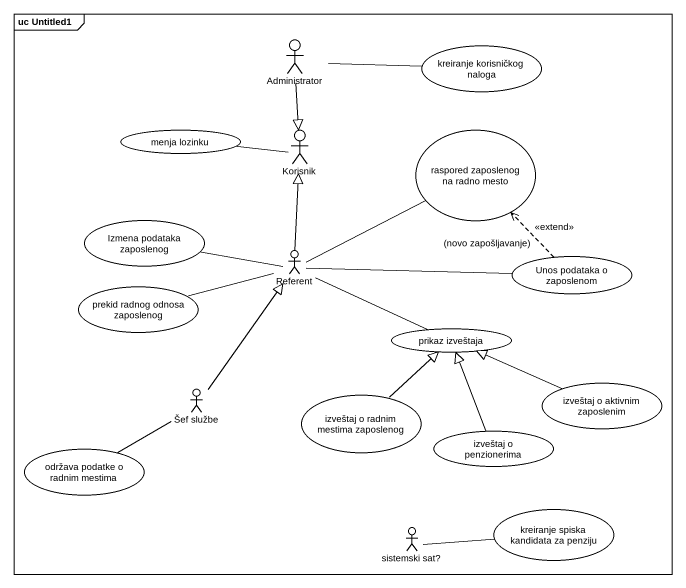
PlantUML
@startuml
mainframe uc Untitled1
actor Administrator
usecase "kreiranje korisničkog naloga" as kreiranje_korisničkog_naloga
usecase "menja lozinku" as menja_lozinku
actor Korisnik
usecase "raspored zaposlenog na radno mesto" as raspored_zaposlenog_na
usecase "Izmena podataka zaposlenog" as Izmena_podataka_zaposlenog
actor Referent
usecase "Unos podataka o zaposlenom" as Unos_podataka_o_zaposlenom
usecase "prekid radnog odnosa zaposlenog" as prekid_radnog_odnosa
usecase "prikaz izveštaja" as prikaz_izveštaja
actor "Šef službe" as Šef_službe
usecase "izveštaj o radnim mestima zaposlenog" as izveštaj_o_radnim_mestima
usecase "izveštaj o aktivnim zaposlenim" as izveštaj_o_aktivnim
usecase "održava podatke o radnim mestima" as održava_podatke_o_radnim
usecase "izveštaj o penzionerima" as izveštaj_o_penzionerima
actor "sistemski sat?" as sistemski_sat
usecase "kreiranje spiska kandidata za penziju" as kreiranje_spiska_kandidata
Administrator -right- kreiranje_korisničkog_naloga
Administrator --|> Korisnik
Korisnik -left- menja_lozinku
Referent -up-|> Korisnik
Referent -right- raspored_zaposlenog_na
Referent -left- Izmena_podataka_zaposlenog
Referent -right- Unos_podataka_o_zaposlenom
Referent -right- prikaz_izveštaja
Unos_podataka_o_zaposlenom .up.> raspored_zaposlenog_na : <<extend>>\n(novo zapošljavanje)
prekid_radnog_odnosa -right- Referent
Šef_službe -up-|> Referent
Šef_službe -left- održava_podatke_o_radnim
izveštaj_o_radnim_mestima -up-|> prikaz_izveštaja
izveštaj_o_aktivnim -left-|> prikaz_izveštaja
izveštaj_o_penzionerima -up-|> prikaz_izveštaja
sistemski_sat -right- kreiranje_spiska_kandidata
@enduml
